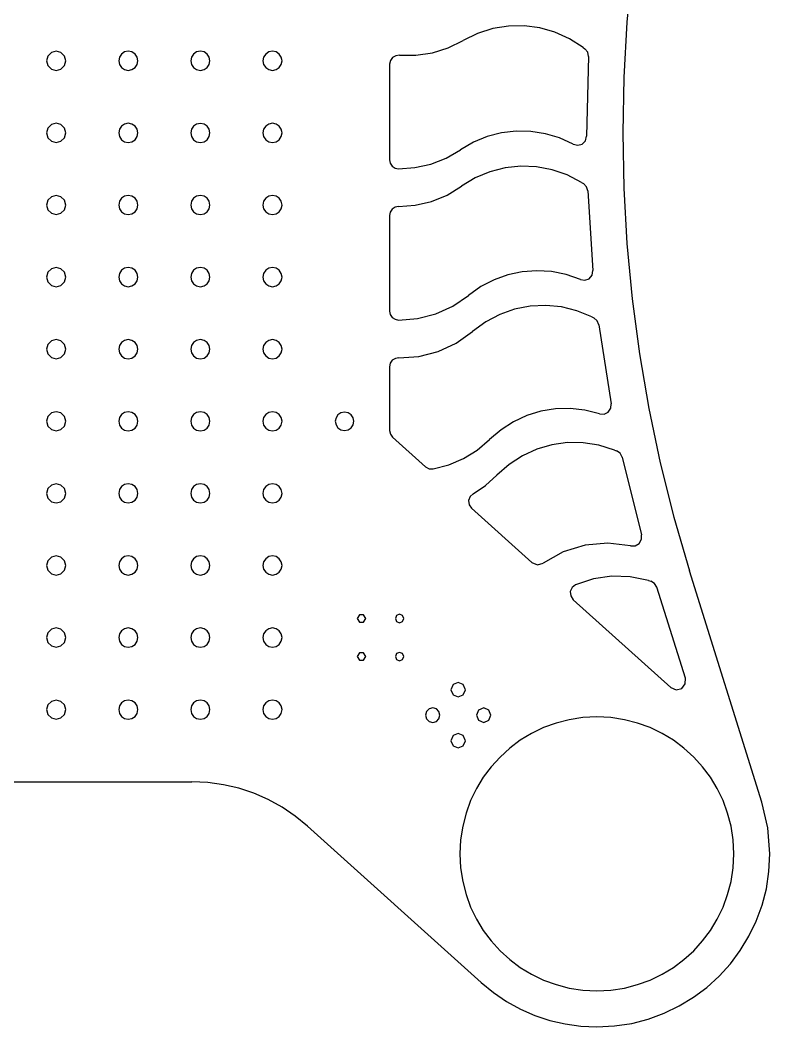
# Model space of a CAD drawing. Extents: x -1 to 193, y 45 to 298.
# Drawn here: x 103.6 to 193.4, y 45 to 165.5 of the extents above; entities that cross this region are included whole.
import ezdxf

# ---------------------------------------------------------------- set-up
doc = ezdxf.new("R2010")
doc.units = 0

msp = doc.modelspace()

# ---------------------------------------------------------------- linework, layer by layer
at = {"layer": 'VISIBLE'}
for p, q in [((176.919239, 171.847267), (176.293501, 165.240736)), ((176.293501, 165.240736), (175.918058, 158.619865)), ((160.247431, 164.478145), (158.428912, 163.898422)), ((162.112444, 164.78205), (160.247431, 164.478145)), ((163.992975, 164.811897), (162.112444, 164.78205)), ((165.858049, 164.569444), (163.992975, 164.811897)), ((167.676693, 164.056448), (165.858049, 164.569444)), ((169.417932, 163.274668), (167.676693, 164.056448)), ((154.897727, 162.164686), (156.68786, 163.041124)), ((158.428912, 163.898422), (156.68786, 163.041124)), ((171.05079, 162.225862), (169.417932, 163.274668)), ((107.389738, 161.617658), (106.969538, 161.197458)), ((107.963741, 161.771462), (107.389738, 161.617658)), ((108.537745, 161.617658), (107.963741, 161.771462)), ((108.957945, 161.197458), (108.537745, 161.617658)), ((116.148686, 161.68062), (115.783856, 161.434768)), ((116.595373, 161.770765), (116.148686, 161.68062)), ((117.04206, 161.68062), (116.595373, 161.770765)), ((117.40689, 161.434768), (117.04206, 161.68062)), ((124.780534, 161.67981), (124.415804, 161.434186)), ((125.227003, 161.769864), (124.780534, 161.67981)), ((125.673472, 161.67981), (125.227003, 161.769864)), ((126.038201, 161.434186), (125.673472, 161.67981)), ((133.411946, 161.68062), (133.047116, 161.434768)), ((133.858633, 161.770765), (133.411946, 161.68062)), ((134.30532, 161.68062), (133.858633, 161.770765)), ((134.67015, 161.434768), (134.30532, 161.68062)), ((151.045783, 161.282927), (153.00559, 161.576001)), ((153.00559, 161.576001), (154.897727, 162.164686)), ((171.05079, 162.225862), (171.263819, 162.068734)), ((171.605071, 161.660623), (171.263819, 162.068734)), ((171.709832, 161.139056), (171.605071, 161.660623)), ((106.969538, 161.197458), (106.815734, 160.623455)), ((106.815734, 160.623455), (106.969538, 160.049451)), ((109.111748, 160.623455), (108.957945, 161.197458)), ((108.957945, 160.049451), (109.111748, 160.623455)), ((109.111748, 160.623455), (109.111748, 160.623455)), ((115.537782, 161.070087), (115.447366, 160.623455)), ((115.447366, 160.623455), (115.537782, 160.176822)), ((115.783856, 161.434768), (115.537782, 161.070087)), ((117.652963, 161.070087), (117.40689, 161.434768)), ((117.74338, 160.623455), (117.652963, 161.070087)), ((117.652963, 160.176822), (117.74338, 160.623455)), ((117.74338, 160.623455), (117.74338, 160.623455)), ((124.169673, 161.069798), (124.078997, 160.623455)), ((124.078997, 160.623455), (124.169673, 160.177112)), ((124.415804, 161.434186), (124.169673, 161.069798)), ((126.284333, 161.069798), (126.038201, 161.434186)), ((126.375009, 160.623455), (126.284333, 161.069798)), ((126.284333, 160.177112), (126.375009, 160.623455)), ((126.375009, 160.623455), (126.375009, 160.623455)), ((132.801043, 161.070087), (132.710626, 160.623455)), ((132.710626, 160.623455), (132.801043, 160.176822)), ((133.047116, 161.434768), (132.801043, 161.070087)), ((134.916223, 161.070087), (134.67015, 161.434768)), ((135.00664, 160.623455), (134.916223, 161.070087)), ((134.916223, 160.176822), (135.00664, 160.623455)), ((135.00664, 160.623455), (135.00664, 160.623455)), ((147.975866, 160.651328), (147.885035, 160.218018)), ((148.233068, 161.011681), (147.975866, 160.651328)), ((148.613335, 161.238405), (148.233068, 161.011681)), ((149.052643, 161.293326), (148.613335, 161.238405)), ((149.052643, 161.293326), (151.045783, 161.282927)), ((171.709832, 161.139056), (171.477547, 151.589345)), ((106.969538, 160.049451), (107.389738, 159.629252)), ((107.389738, 159.629252), (107.963741, 159.475448)), ((107.963741, 159.475448), (108.537745, 159.629252)), ((108.537745, 159.629252), (108.957945, 160.049451)), ((115.537782, 160.176822), (115.783856, 159.812142)), ((115.783856, 159.812142), (116.148686, 159.56629)), ((116.148686, 159.56629), (116.595373, 159.476145)), ((116.595373, 159.476145), (117.04206, 159.56629)), ((117.04206, 159.56629), (117.40689, 159.812142)), ((117.40689, 159.812142), (117.652963, 160.176822)), ((124.169673, 160.177112), (124.415804, 159.812724)), ((124.415804, 159.812724), (124.780534, 159.5671)), ((124.780534, 159.5671), (125.227003, 159.477045)), ((125.227003, 159.477045), (125.673472, 159.5671)), ((125.673472, 159.5671), (126.038201, 159.812724)), ((126.038201, 159.812724), (126.284333, 160.177112)), ((132.801043, 160.176822), (133.047116, 159.812142)), ((133.047116, 159.812142), (133.411946, 159.56629)), ((133.411946, 159.56629), (133.858633, 159.476145)), ((133.858633, 159.476145), (134.30532, 159.56629)), ((134.30532, 159.56629), (134.67015, 159.812142)), ((134.67015, 159.812142), (134.916223, 160.176822)), ((147.885035, 160.217918), (147.885035, 148.781008)), ((175.918058, 158.619865), (175.79291, 151.991823)), ((107.963741, 153.139831), (107.389738, 152.986027)), ((108.537745, 152.986027), (107.963741, 153.139831)), ((116.595373, 153.139134), (116.148686, 153.048988)), ((117.04206, 153.048988), (116.595373, 153.139134)), ((125.227003, 153.138233), (124.780534, 153.048179)), ((125.673472, 153.048179), (125.227003, 153.138233)), ((133.858633, 153.139134), (133.411946, 153.048988)), ((134.30532, 153.048988), (133.858633, 153.139134)), ((106.969538, 152.565827), (106.815734, 151.991823)), ((106.815734, 151.991823), (106.969538, 151.41782)), ((107.389738, 152.986027), (106.969538, 152.565827)), ((108.957945, 152.565827), (108.537745, 152.986027)), ((109.111748, 151.991823), (108.957945, 152.565827)), ((108.957945, 151.41782), (109.111748, 151.991823)), ((109.111748, 151.991823), (109.111748, 151.991823)), ((115.537782, 152.438456), (115.447366, 151.991823)), ((115.447366, 151.991823), (115.537782, 151.545191)), ((115.783856, 152.803137), (115.537782, 152.438456)), ((116.148686, 153.048988), (115.783856, 152.803137)), ((117.40689, 152.803137), (117.04206, 153.048988)), ((117.652963, 152.438456), (117.40689, 152.803137)), ((117.74338, 151.991823), (117.652963, 152.438456)), ((117.652963, 151.545191), (117.74338, 151.991823)), ((117.74338, 151.991823), (117.74338, 151.991823)), ((124.169673, 152.438167), (124.078997, 151.991823)), ((124.078997, 151.991823), (124.169673, 151.54548)), ((124.415804, 152.802554), (124.169673, 152.438167)), ((124.780534, 153.048179), (124.415804, 152.802554)), ((126.038201, 152.802554), (125.673472, 153.048179)), ((126.284333, 152.438167), (126.038201, 152.802554)), ((126.375009, 151.991823), (126.284333, 152.438167)), ((126.284333, 151.54548), (126.375009, 151.991823)), ((126.375009, 151.991823), (126.375009, 151.991823)), ((132.801043, 152.438456), (132.710626, 151.991823)), ((132.710626, 151.991823), (132.801043, 151.545191)), ((133.047116, 152.803137), (132.801043, 152.438456)), ((133.411946, 153.048988), (133.047116, 152.803137)), ((134.67015, 152.803137), (134.30532, 153.048988)), ((134.916223, 152.438456), (134.67015, 152.803137)), ((135.00664, 151.991823), (134.916223, 152.438456)), ((134.916223, 151.545191), (135.00664, 151.991823)), ((135.00664, 151.991823), (135.00664, 151.991823)), ((161.294069, 151.992846), (159.587219, 151.54948)), ((163.037995, 152.199881), (161.294069, 151.992846)), ((164.7939, 152.169317), (163.037995, 152.199881)), ((166.536691, 151.89989), (164.7939, 152.169317)), ((168.241273, 151.390335), (166.536691, 151.89989)), ((175.79291, 151.991823), (175.918058, 145.363782)), ((106.969538, 151.41782), (107.389738, 150.99762)), ((107.389738, 150.99762), (107.963741, 150.843816)), ((107.963741, 150.843816), (108.537745, 150.99762)), ((108.537745, 150.99762), (108.957945, 151.41782)), ((115.537782, 151.545191), (115.783856, 151.18051)), ((115.783856, 151.18051), (116.148686, 150.934659)), ((116.148686, 150.934659), (116.595373, 150.844513)), ((116.595373, 150.844513), (117.04206, 150.934659)), ((117.04206, 150.934659), (117.40689, 151.18051)), ((117.40689, 151.18051), (117.652963, 151.545191)), ((124.169673, 151.54548), (124.415804, 151.181093)), ((124.415804, 151.181093), (124.780534, 150.935468)), ((124.780534, 150.935468), (125.227003, 150.845414)), ((125.227003, 150.845414), (125.673472, 150.935468)), ((125.673472, 150.935468), (126.038201, 151.181093)), ((126.038201, 151.181093), (126.284333, 151.54548)), ((132.801043, 151.545191), (133.047116, 151.18051)), ((133.047116, 151.18051), (133.411946, 150.934659)), ((133.411946, 150.934659), (133.858633, 150.844513)), ((133.858633, 150.844513), (134.30532, 150.934659)), ((134.30532, 150.934659), (134.67015, 151.18051)), ((134.67015, 151.18051), (134.916223, 151.545191)), ((157.942539, 150.871046), (156.385124, 149.95881)), ((159.587219, 151.54948), (157.942539, 150.871046)), ((169.88255, 150.639386), (168.241273, 151.390335)), ((170.950702, 150.659935), (171.337232, 151.054855)), ((171.337232, 151.054855), (171.477547, 151.589345)), ((154.673528, 148.971783), (156.385124, 149.95881)), ((169.88255, 150.639386), (170.419348, 150.508176)), ((170.419348, 150.508176), (170.950702, 150.659935)), ((147.885035, 148.780836), (147.968757, 148.363421)), ((147.968757, 148.363421), (148.197325, 148.021646)), ((150.924841, 147.833373), (152.842489, 148.25998)), ((152.842489, 148.25998), (154.673528, 148.971783)), ((148.197325, 148.021646), (148.536844, 147.78974)), ((148.536844, 147.78974), (148.953419, 147.701933)), ((148.953419, 147.701933), (150.924841, 147.833373)), ((159.896292, 147.346601), (158.13687, 146.606651)), ((161.726675, 147.815994), (159.896292, 147.346601)), ((163.59701, 148.013812), (161.726675, 147.815994)), ((165.476291, 147.939038), (163.59701, 148.013812)), ((167.333509, 147.590654), (165.476291, 147.939038)), ((169.137657, 146.967643), (167.333509, 147.590654)), ((158.13687, 146.606651), (156.479416, 145.597162)), ((170.857727, 146.068987), (169.137657, 146.967643)), ((170.857727, 146.068987), (171.083948, 145.931531)), ((171.460313, 145.555556), (171.083948, 145.931531)), ((154.759238, 144.556378), (156.479416, 145.597162)), ((171.611275, 145.04544), (171.460313, 145.555556)), ((171.611275, 145.04544), (172.233516, 135.513192)), ((175.918058, 145.363782), (176.293501, 138.742911)), ((106.969538, 143.934196), (106.815734, 143.360192)), ((107.389738, 144.354395), (106.969538, 143.934196)), ((107.963741, 144.508199), (107.389738, 144.354395)), ((108.537745, 144.354395), (107.963741, 144.508199)), ((108.957945, 143.934196), (108.537745, 144.354395)), ((109.111748, 143.360192), (108.957945, 143.934196)), ((115.537782, 143.806824), (115.447366, 143.360192)), ((115.783856, 144.171505), (115.537782, 143.806824)), ((116.148686, 144.417357), (115.783856, 144.171505)), ((116.595373, 144.507502), (116.148686, 144.417357)), ((117.04206, 144.417357), (116.595373, 144.507502)), ((117.40689, 144.171505), (117.04206, 144.417357)), ((117.652963, 143.806824), (117.40689, 144.171505)), ((117.74338, 143.360192), (117.652963, 143.806824)), ((124.169673, 143.806535), (124.078997, 143.360192)), ((124.415804, 144.170923), (124.169673, 143.806535)), ((124.780534, 144.416547), (124.415804, 144.170923)), ((125.227003, 144.506602), (124.780534, 144.416547)), ((125.673472, 144.416547), (125.227003, 144.506602)), ((126.038201, 144.170923), (125.673472, 144.416547)), ((126.284333, 143.806535), (126.038201, 144.170923)), ((126.375009, 143.360192), (126.284333, 143.806535)), ((132.801043, 143.806824), (132.710626, 143.360192)), ((133.047116, 144.171505), (132.801043, 143.806824)), ((133.411946, 144.417357), (133.047116, 144.171505)), ((133.858633, 144.507502), (133.411946, 144.417357)), ((134.30532, 144.417357), (133.858633, 144.507502)), ((134.67015, 144.171505), (134.30532, 144.417357)), ((134.916223, 143.806824), (134.67015, 144.171505)), ((135.00664, 143.360192), (134.916223, 143.806824)), ((150.966088, 143.333491), (152.909994, 143.798124)), ((152.909994, 143.798124), (154.759238, 144.556378)), ((106.815734, 143.360192), (106.969538, 142.786188)), ((106.969538, 142.786188), (107.389738, 142.365989)), ((107.389738, 142.365989), (107.963741, 142.212185)), ((107.963741, 142.212185), (108.537745, 142.365989)), ((108.537745, 142.365989), (108.957945, 142.786188)), ((108.957945, 142.786188), (109.111748, 143.360192)), ((109.111748, 143.360192), (109.111748, 143.360192)), ((115.447366, 143.360192), (115.537782, 142.91356)), ((115.537782, 142.91356), (115.783856, 142.548879)), ((115.783856, 142.548879), (116.148686, 142.303027)), ((116.148686, 142.303027), (116.595373, 142.212882)), ((116.595373, 142.212882), (117.04206, 142.303027)), ((117.04206, 142.303027), (117.40689, 142.548879)), ((117.40689, 142.548879), (117.652963, 142.91356)), ((117.652963, 142.91356), (117.74338, 143.360192)), ((117.74338, 143.360192), (117.74338, 143.360192)), ((124.078997, 143.360192), (124.169673, 142.913849)), ((124.169673, 142.913849), (124.415804, 142.549461)), ((124.415804, 142.549461), (124.780534, 142.303837)), ((124.780534, 142.303837), (125.227003, 142.213782)), ((125.227003, 142.213782), (125.673472, 142.303837)), ((125.673472, 142.303837), (126.038201, 142.549461)), ((126.038201, 142.549461), (126.284333, 142.913849)), ((126.284333, 142.913849), (126.375009, 143.360192)), ((126.375009, 143.360192), (126.375009, 143.360192)), ((132.710626, 143.360192), (132.801043, 142.91356)), ((132.801043, 142.91356), (133.047116, 142.548879)), ((133.047116, 142.548879), (133.411946, 142.303027)), ((133.411946, 142.303027), (133.858633, 142.212882)), ((133.858633, 142.212882), (134.30532, 142.303027)), ((134.30532, 142.303027), (134.67015, 142.548879)), ((134.67015, 142.548879), (134.916223, 142.91356)), ((134.916223, 142.91356), (135.00664, 143.360192)), ((135.00664, 143.360192), (135.00664, 143.360192)), ((147.969616, 142.514097), (147.885035, 142.09462)), ((148.200324, 142.856825), (147.969616, 142.514097)), ((148.542611, 143.088188), (148.200324, 142.856825)), ((148.961925, 143.173571), (148.542611, 143.088188)), ((148.961925, 143.173571), (150.966088, 143.333491)), ((147.885035, 142.094191), (147.885035, 130.667172)), ((176.293501, 138.742911), (176.919239, 132.13638)), ((106.969538, 135.302567), (106.815734, 134.728563)), ((107.389738, 135.722767), (106.969538, 135.302567)), ((107.963741, 135.87657), (107.389738, 135.722767)), ((108.537745, 135.722767), (107.963741, 135.87657)), ((108.957945, 135.302567), (108.537745, 135.722767)), ((109.111748, 134.728563), (108.957945, 135.302567)), ((115.537782, 135.175196), (115.447366, 134.728563)), ((115.783856, 135.539876), (115.537782, 135.175196)), ((116.148686, 135.785728), (115.783856, 135.539876)), ((116.595373, 135.875873), (116.148686, 135.785728)), ((117.04206, 135.785728), (116.595373, 135.875873)), ((117.40689, 135.539876), (117.04206, 135.785728)), ((117.652963, 135.175196), (117.40689, 135.539876)), ((117.74338, 134.728563), (117.652963, 135.175196)), ((124.169673, 135.174906), (124.078997, 134.728563)), ((124.415804, 135.539294), (124.169673, 135.174906)), ((124.780534, 135.784919), (124.415804, 135.539294)), ((125.227003, 135.874973), (124.780534, 135.784919)), ((125.673472, 135.784919), (125.227003, 135.874973)), ((126.038201, 135.539294), (125.673472, 135.784919)), ((126.284333, 135.174906), (126.038201, 135.539294)), ((126.375009, 134.728563), (126.284333, 135.174906)), ((132.801043, 135.175196), (132.710626, 134.728563)), ((133.047116, 135.539876), (132.801043, 135.175196)), ((133.411946, 135.785728), (133.047116, 135.539876)), ((133.858633, 135.875873), (133.411946, 135.785728)), ((134.30532, 135.785728), (133.858633, 135.875873)), ((134.67015, 135.539876), (134.30532, 135.785728)), ((134.916223, 135.175196), (134.67015, 135.539876)), ((135.00664, 134.728563), (134.916223, 135.175196)), ((162.054732, 135.004834), (160.394345, 134.410675)), ((163.773171, 135.36692), (162.054732, 135.004834)), ((165.52478, 135.49343), (163.773171, 135.36692)), ((167.284678, 135.38086), (165.52478, 135.49343)), ((169.027983, 135.025708), (167.284678, 135.38086)), ((170.729814, 134.42447), (169.027983, 135.025708)), ((172.141537, 134.9683), (172.233516, 135.513192)), ((106.815734, 134.728563), (106.969538, 134.15456)), ((106.969538, 134.15456), (107.389738, 133.73436)), ((108.537745, 133.73436), (108.957945, 134.15456)), ((108.957945, 134.15456), (109.111748, 134.728563)), ((109.111748, 134.728563), (109.111748, 134.728563)), ((115.447366, 134.728563), (115.537782, 134.281931)), ((115.537782, 134.281931), (115.783856, 133.91725)), ((115.783856, 133.91725), (116.148686, 133.671399)), ((117.04206, 133.671399), (117.40689, 133.91725)), ((117.40689, 133.91725), (117.652963, 134.281931)), ((117.652963, 134.281931), (117.74338, 134.728563)), ((117.74338, 134.728563), (117.74338, 134.728563)), ((124.078997, 134.728563), (124.169673, 134.28222)), ((124.169673, 134.28222), (124.415804, 133.917833)), ((124.415804, 133.917833), (124.780534, 133.672208)), ((125.673472, 133.672208), (126.038201, 133.917833)), ((126.038201, 133.917833), (126.284333, 134.28222)), ((126.284333, 134.28222), (126.375009, 134.728563)), ((126.375009, 134.728563), (126.375009, 134.728563)), ((132.710626, 134.728563), (132.801043, 134.281931)), ((132.801043, 134.281931), (133.047116, 133.91725)), ((133.047116, 133.91725), (133.411946, 133.671399)), ((134.30532, 133.671399), (134.67015, 133.91725)), ((134.67015, 133.91725), (134.916223, 134.281931)), ((134.916223, 134.281931), (135.00664, 134.728563)), ((135.00664, 134.728563), (135.00664, 134.728563)), ((160.394345, 134.410675), (158.816889, 133.587948)), ((170.729814, 134.42447), (171.276191, 134.341765)), ((171.276191, 134.341765), (171.791853, 134.540411)), ((171.791853, 134.540411), (172.141537, 134.9683)), ((107.389738, 133.73436), (107.963741, 133.580556)), ((107.963741, 133.580556), (108.537745, 133.73436)), ((116.148686, 133.671399), (116.595373, 133.581253)), ((116.595373, 133.581253), (117.04206, 133.671399)), ((124.780534, 133.672208), (125.227003, 133.582154)), ((125.227003, 133.582154), (125.673472, 133.672208)), ((133.411946, 133.671399), (133.858633, 133.581253)), ((133.858633, 133.581253), (134.30532, 133.671399)), ((158.816889, 133.587948), (157.347248, 132.540155)), ((155.46896, 131.252612), (157.347248, 132.540155)), ((176.919239, 132.13638), (177.795273, 125.551361)), ((147.885035, 130.666849), (147.96843, 130.250225)), ((147.96843, 130.250225), (148.196181, 129.908819)), ((151.220942, 129.759134), (153.410366, 130.319807)), ((153.410366, 130.319807), (155.46896, 131.252612)), ((161.077854, 130.252246), (159.391614, 129.357993)), ((162.858954, 130.883368), (161.077854, 130.252246)), ((164.704121, 131.247573), (162.858954, 130.883368)), ((166.582563, 131.341077), (164.704121, 131.247573)), ((168.463487, 131.160094), (166.582563, 131.341077)), ((170.316101, 130.70084), (168.463487, 131.160094)), ((172.109612, 129.959529), (170.316101, 130.70084)), ((148.196181, 129.908819), (148.534641, 129.676712)), ((148.534641, 129.676712), (148.950162, 129.587985)), ((148.950162, 129.587985), (151.220942, 129.759134)), ((159.391614, 129.357993), (157.831028, 128.204394)), ((172.109612, 129.959529), (172.347212, 129.842845)), ((172.755679, 129.502016), (172.347212, 129.842845)), ((172.951634, 129.007435), (172.755679, 129.502016)), ((172.951634, 129.007435), (174.423419, 119.568963)), ((155.871536, 126.810362), (157.831028, 128.204394)), ((106.969538, 126.670933), (106.815734, 126.096929)), ((107.389738, 127.091132), (106.969538, 126.670933)), ((107.963741, 127.244936), (107.389738, 127.091132)), ((108.537745, 127.091132), (107.963741, 127.244936)), ((108.957945, 126.670933), (108.537745, 127.091132)), ((109.111748, 126.096929), (108.957945, 126.670933)), ((115.783856, 126.908242), (115.537782, 126.543562)), ((116.148686, 127.154094), (115.783856, 126.908242)), ((116.595373, 127.244239), (116.148686, 127.154094)), ((117.04206, 127.154094), (116.595373, 127.244239)), ((117.40689, 126.908242), (117.04206, 127.154094)), ((117.652963, 126.543562), (117.40689, 126.908242)), ((124.415804, 126.90766), (124.169673, 126.543272)), ((124.780534, 127.153284), (124.415804, 126.90766)), ((125.227003, 127.243339), (124.780534, 127.153284)), ((125.673472, 127.153284), (125.227003, 127.243339)), ((126.038201, 126.90766), (125.673472, 127.153284)), ((126.284333, 126.543272), (126.038201, 126.90766)), ((133.047116, 126.908242), (132.801043, 126.543562)), ((133.411946, 127.154094), (133.047116, 126.908242)), ((133.858633, 127.244239), (133.411946, 127.154094)), ((134.30532, 127.154094), (133.858633, 127.244239)), ((134.67015, 126.908242), (134.30532, 127.154094)), ((134.916223, 126.543562), (134.67015, 126.908242)), ((153.707073, 125.809555), (155.871536, 126.810362)), ((106.815734, 126.096929), (106.969538, 125.522926)), ((106.969538, 125.522926), (107.389738, 125.102726)), ((108.537745, 125.102726), (108.957945, 125.522926)), ((108.957945, 125.522926), (109.111748, 126.096929)), ((109.111748, 126.096929), (109.111748, 126.096929)), ((115.537782, 126.543562), (115.447366, 126.096929)), ((115.447366, 126.096929), (115.537782, 125.650297)), ((115.537782, 125.650297), (115.783856, 125.285616)), ((117.40689, 125.285616), (117.652963, 125.650297)), ((117.74338, 126.096929), (117.652963, 126.543562)), ((117.652963, 125.650297), (117.74338, 126.096929)), ((117.74338, 126.096929), (117.74338, 126.096929)), ((124.169673, 126.543272), (124.078997, 126.096929)), ((124.078997, 126.096929), (124.169673, 125.650586)), ((124.169673, 125.650586), (124.415804, 125.286198)), ((126.038201, 125.286198), (126.284333, 125.650586)), ((126.375009, 126.096929), (126.284333, 126.543272)), ((126.284333, 125.650586), (126.375009, 126.096929)), ((126.375009, 126.096929), (126.375009, 126.096929)), ((132.801043, 126.543562), (132.710626, 126.096929)), ((132.710626, 126.096929), (132.801043, 125.650297)), ((132.801043, 125.650297), (133.047116, 125.285616)), ((134.67015, 125.285616), (134.916223, 125.650297)), ((135.00664, 126.096929), (134.916223, 126.543562)), ((134.916223, 125.650297), (135.00664, 126.096929)), ((135.00664, 126.096929), (135.00664, 126.096929)), ((151.395795, 125.222605), (153.707073, 125.809555)), ((177.795273, 125.551361), (178.921601, 118.995023)), ((107.389738, 125.102726), (107.963741, 124.948922)), ((107.963741, 124.948922), (108.537745, 125.102726)), ((115.783856, 125.285616), (116.148686, 125.039764)), ((116.148686, 125.039764), (116.595373, 124.949619)), ((116.595373, 124.949619), (117.04206, 125.039764)), ((117.04206, 125.039764), (117.40689, 125.285616)), ((124.415804, 125.286198), (124.780534, 125.040574)), ((124.780534, 125.040574), (125.227003, 124.95052)), ((125.227003, 124.95052), (125.673472, 125.040574)), ((125.673472, 125.040574), (126.038201, 125.286198)), ((133.047116, 125.285616), (133.411946, 125.039764)), ((133.411946, 125.039764), (133.858633, 124.949619)), ((133.858633, 124.949619), (134.30532, 125.039764)), ((134.30532, 125.039764), (134.67015, 125.285616)), ((147.970242, 124.411909), (147.885035, 123.991661)), ((148.212406, 124.765782), (147.970242, 124.411909)), ((148.573278, 124.997387), (148.212406, 124.765782)), ((148.99586, 125.070143), (148.573278, 124.997387)), ((148.99586, 125.070143), (151.395795, 125.222605)), ((147.885035, 123.992042), (147.885035, 116.371033)), ((174.380513, 119.01803), (174.423419, 119.568963)), ((107.389738, 118.459504), (106.969538, 118.039304)), ((107.963741, 118.613307), (107.389738, 118.459504)), ((108.537745, 118.459504), (107.963741, 118.613307)), ((108.957945, 118.039304), (108.537745, 118.459504)), ((115.783856, 118.276613), (115.537782, 117.911933)), ((116.148686, 118.522465), (115.783856, 118.276613)), ((116.595373, 118.612611), (116.148686, 118.522465)), ((117.04206, 118.522465), (116.595373, 118.612611)), ((117.40689, 118.276613), (117.04206, 118.522465)), ((117.652963, 117.911933), (117.40689, 118.276613)), ((124.415804, 118.276031), (124.169673, 117.911643)), ((124.780534, 118.521656), (124.415804, 118.276031)), ((125.227003, 118.61171), (124.780534, 118.521656)), ((125.673472, 118.521656), (125.227003, 118.61171)), ((126.038201, 118.276031), (125.673472, 118.521656)), ((126.284333, 117.911643), (126.038201, 118.276031)), ((133.047116, 118.276613), (132.801043, 117.911933)), ((133.411946, 118.522465), (133.047116, 118.276613)), ((133.858633, 118.612611), (133.411946, 118.522465)), ((134.30532, 118.522465), (133.858633, 118.612611)), ((134.67015, 118.276613), (134.30532, 118.522465)), ((134.916223, 117.911933), (134.67015, 118.276613)), ((141.706459, 118.248698), (141.468665, 117.89659)), ((142.058865, 118.486051), (141.706459, 118.248698)), ((142.490264, 118.573073), (142.058865, 118.486051)), ((142.921664, 118.486051), (142.490264, 118.573073)), ((143.27407, 118.248698), (142.921664, 118.486051)), ((143.511864, 117.89659), (143.27407, 118.248698)), ((164.33082, 118.152813), (162.730187, 117.41262)), ((166.010015, 118.667051), (164.33082, 118.152813)), ((167.743305, 118.949621), (166.010015, 118.667051)), ((169.50622, 118.99481), (167.743305, 118.949621)), ((171.274292, 118.796904), (169.50622, 118.99481)), ((173.023053, 118.35019), (171.274292, 118.796904)), ((173.023053, 118.35019), (173.574635, 118.316655)), ((173.574635, 118.316655), (174.070477, 118.560598)), ((174.070477, 118.560598), (174.380513, 119.01803)), ((178.921601, 118.995023), (180.298226, 112.474537)), ((106.969538, 118.039304), (106.815734, 117.4653)), ((106.815734, 117.4653), (106.969538, 116.891297)), ((109.111748, 117.4653), (108.957945, 118.039304)), ((108.957945, 116.891297), (109.111748, 117.4653)), ((109.111748, 117.4653), (109.111748, 117.4653)), ((115.537782, 117.911933), (115.447366, 117.4653)), ((115.447366, 117.4653), (115.537782, 117.018668)), ((115.537782, 117.018668), (115.783856, 116.653987)), ((117.40689, 116.653987), (117.652963, 117.018668)), ((117.74338, 117.4653), (117.652963, 117.911933)), ((117.652963, 117.018668), (117.74338, 117.4653)), ((117.74338, 117.4653), (117.74338, 117.4653)), ((124.169673, 117.911643), (124.078997, 117.4653)), ((124.078997, 117.4653), (124.169673, 117.018957)), ((124.169673, 117.018957), (124.415804, 116.65457)), ((126.038201, 116.65457), (126.284333, 117.018957)), ((126.375009, 117.4653), (126.284333, 117.911643)), ((126.284333, 117.018957), (126.375009, 117.4653)), ((126.375009, 117.4653), (126.375009, 117.4653)), ((132.801043, 117.911933), (132.710626, 117.4653)), ((132.710626, 117.4653), (132.801043, 117.018668)), ((132.801043, 117.018668), (133.047116, 116.653987)), ((134.67015, 116.653987), (134.916223, 117.018668)), ((135.00664, 117.4653), (134.916223, 117.911933)), ((134.916223, 117.018668), (135.00664, 117.4653)), ((135.00664, 117.4653), (135.00664, 117.4653)), ((141.468665, 117.89659), (141.381101, 117.4653)), ((141.381101, 117.4653), (141.468665, 117.03401)), ((141.468665, 117.03401), (141.706459, 116.681902)), ((143.27407, 116.681902), (143.511864, 117.03401)), ((143.599428, 117.4653), (143.511864, 117.89659)), ((143.511864, 117.03401), (143.599428, 117.4653)), ((143.599428, 117.4653), (143.599428, 117.4653)), ((162.730187, 117.41262), (161.232585, 116.452185)), ((106.969538, 116.891297), (107.389738, 116.471097)), ((107.389738, 116.471097), (107.963741, 116.317293)), ((107.963741, 116.317293), (108.537745, 116.471097)), ((108.537745, 116.471097), (108.957945, 116.891297)), ((115.783856, 116.653987), (116.148686, 116.408136)), ((116.148686, 116.408136), (116.595373, 116.31799)), ((116.595373, 116.31799), (117.04206, 116.408136)), ((117.04206, 116.408136), (117.40689, 116.653987)), ((124.415804, 116.65457), (124.780534, 116.408945)), ((124.780534, 116.408945), (125.227003, 116.318891)), ((125.227003, 116.318891), (125.673472, 116.408945)), ((125.673472, 116.408945), (126.038201, 116.65457)), ((133.047116, 116.653987), (133.411946, 116.408136)), ((133.411946, 116.408136), (133.858633, 116.31799)), ((133.858633, 116.31799), (134.30532, 116.408136)), ((134.30532, 116.408136), (134.67015, 116.653987)), ((141.706459, 116.681902), (142.058865, 116.44455)), ((142.058865, 116.44455), (142.490264, 116.357528)), ((142.490264, 116.357528), (142.921664, 116.44455)), ((142.921664, 116.44455), (143.27407, 116.681902)), ((147.885035, 116.371247), (147.978331, 115.932361)), ((147.978331, 115.932361), (148.242085, 115.569375)), ((161.232585, 116.452185), (159.862483, 115.277223)), ((152.185475, 112.019254), (148.242079, 115.56901)), ((158.385129, 114.02379), (159.862483, 115.277223)), ((167.305443, 114.647407), (165.500216, 114.11973)), ((169.168009, 114.908441), (167.305443, 114.647407)), ((171.057581, 114.896308), (169.168009, 114.908441)), ((172.943829, 114.604488), (171.057581, 114.896308)), ((174.796423, 114.026457), (172.943829, 114.604488)), ((156.746733, 113.009776), (158.385129, 114.02379)), ((163.782659, 113.331931), (162.183102, 112.290533)), ((165.500216, 114.11973), (163.782659, 113.331931)), ((174.796423, 114.026457), (175.043504, 113.931474)), ((175.480799, 113.628521), (175.043504, 113.931474)), ((175.720177, 113.153436), (175.480799, 113.628521)), ((153.101649, 111.759751), (154.976004, 112.250118)), ((154.976004, 112.250118), (156.746733, 113.009776)), ((162.183102, 112.290533), (160.731876, 111.002059)), ((175.720177, 113.153436), (178.029725, 103.8843)), ((180.298226, 112.474537), (181.925145, 105.997074)), ((152.18552, 112.019209), (152.613415, 111.782955)), ((152.613415, 111.782955), (153.101649, 111.759751)), ((159.387114, 109.79611), (160.731876, 111.002059)), ((107.389738, 109.827872), (106.969538, 109.407672)), ((107.963741, 109.981676), (107.389738, 109.827872)), ((108.537745, 109.827872), (107.963741, 109.981676)), ((108.957945, 109.407672), (108.537745, 109.827872)), ((116.148686, 109.890834), (115.783856, 109.644982)), ((116.595373, 109.980979), (116.148686, 109.890834)), ((117.04206, 109.890834), (116.595373, 109.980979)), ((117.40689, 109.644982), (117.04206, 109.890834)), ((124.780534, 109.890024), (124.415804, 109.6444)), ((125.227003, 109.980078), (124.780534, 109.890024)), ((125.673472, 109.890024), (125.227003, 109.980078)), ((126.038201, 109.6444), (125.673472, 109.890024)), ((133.411946, 109.890834), (133.047116, 109.644982)), ((133.858633, 109.980979), (133.411946, 109.890834)), ((134.30532, 109.890834), (133.858633, 109.980979)), ((134.67015, 109.644982), (134.30532, 109.890834)), ((157.887606, 108.789047), (159.387114, 109.79611)), ((106.969538, 109.407672), (106.815734, 108.833669)), ((106.815734, 108.833669), (106.969538, 108.259665)), ((109.111748, 108.833669), (108.957945, 109.407672)), ((108.957945, 108.259665), (109.111748, 108.833669)), ((109.111748, 108.833669), (109.111748, 108.833669)), ((115.537782, 109.280301), (115.447366, 108.833669)), ((115.447366, 108.833669), (115.537782, 108.387036)), ((115.783856, 109.644982), (115.537782, 109.280301)), ((117.652963, 109.280301), (117.40689, 109.644982)), ((117.74338, 108.833669), (117.652963, 109.280301)), ((117.652963, 108.387036), (117.74338, 108.833669)), ((117.74338, 108.833669), (117.74338, 108.833669)), ((124.169673, 109.280012), (124.078997, 108.833669)), ((124.078997, 108.833669), (124.169673, 108.387326)), ((124.415804, 109.6444), (124.169673, 109.280012)), ((126.284333, 109.280012), (126.038201, 109.6444)), ((126.375009, 108.833669), (126.284333, 109.280012)), ((126.284333, 108.387326), (126.375009, 108.833669)), ((126.375009, 108.833669), (126.375009, 108.833669)), ((132.801043, 109.280301), (132.710626, 108.833669)), ((132.710626, 108.833669), (132.801043, 108.387036)), ((133.047116, 109.644982), (132.801043, 109.280301)), ((134.916223, 109.280301), (134.67015, 109.644982)), ((135.00664, 108.833669), (134.916223, 109.280301)), ((134.916223, 108.387036), (135.00664, 108.833669)), ((135.00664, 108.833669), (135.00664, 108.833669)), ((157.887606, 108.789047), (157.521196, 108.442549)), ((106.969538, 108.259665), (107.389738, 107.839466)), ((107.389738, 107.839466), (107.963741, 107.685662)), ((107.963741, 107.685662), (108.537745, 107.839466)), ((108.537745, 107.839466), (108.957945, 108.259665)), ((115.537782, 108.387036), (115.783856, 108.022356)), ((115.783856, 108.022356), (116.148686, 107.776504)), ((116.148686, 107.776504), (116.595373, 107.686359)), ((116.595373, 107.686359), (117.04206, 107.776504)), ((117.04206, 107.776504), (117.40689, 108.022356)), ((117.40689, 108.022356), (117.652963, 108.387036)), ((124.169673, 108.387326), (124.415804, 108.022938)), ((124.415804, 108.022938), (124.780534, 107.777314)), ((124.780534, 107.777314), (125.227003, 107.687259)), ((125.227003, 107.687259), (125.673472, 107.777314)), ((125.673472, 107.777314), (126.038201, 108.022938)), ((126.038201, 108.022938), (126.284333, 108.387326)), ((132.801043, 108.387036), (133.047116, 108.022356)), ((133.047116, 108.022356), (133.411946, 107.776504)), ((133.411946, 107.776504), (133.858633, 107.686359)), ((133.858633, 107.686359), (134.30532, 107.776504)), ((134.30532, 107.776504), (134.67015, 108.022356)), ((134.67015, 108.022356), (134.916223, 108.387036)), ((157.521196, 108.442549), (157.352276, 107.967383)), ((157.352276, 107.967383), (157.417748, 107.467353)), ((157.417748, 107.467353), (157.703308, 107.051694)), ((164.920098, 100.554467), (157.703332, 107.051567)), ((181.925145, 105.997074), (183.80236, 99.569803)), ((178.036237, 103.331737), (178.029725, 103.8843)), ((171.28334, 102.641803), (168.674581, 101.83352)), ((174.003592, 102.885054), (171.28334, 102.641803)), ((176.743905, 102.545232), (174.003592, 102.885054)), ((176.743905, 102.545232), (177.296277, 102.561134)), ((177.296277, 102.561134), (177.768329, 102.848422)), ((177.768329, 102.848422), (178.036237, 103.331737)), ((107.963741, 101.350045), (107.389738, 101.196241)), ((108.537745, 101.196241), (107.963741, 101.350045)), ((116.148686, 101.259202), (115.783856, 101.013351)), ((116.595373, 101.349348), (116.148686, 101.259202)), ((117.04206, 101.259202), (116.595373, 101.349348)), ((117.40689, 101.013351), (117.04206, 101.259202)), ((124.780534, 101.258393), (124.415804, 101.012768)), ((125.227003, 101.348447), (124.780534, 101.258393)), ((125.673472, 101.258393), (125.227003, 101.348447)), ((126.038201, 101.012768), (125.673472, 101.258393)), ((133.411946, 101.259202), (133.047116, 101.013351)), ((133.858633, 101.349348), (133.411946, 101.259202)), ((134.30532, 101.259202), (133.858633, 101.349348)), ((134.67015, 101.013351), (134.30532, 101.259202)), ((168.674581, 101.83352), (166.268749, 100.478249)), ((106.969538, 100.776041), (106.815734, 100.202037)), ((106.815734, 100.202037), (106.969538, 99.628034)), ((107.389738, 101.196241), (106.969538, 100.776041)), ((108.957945, 100.776041), (108.537745, 101.196241)), ((109.111748, 100.202037), (108.957945, 100.776041)), ((108.957945, 99.628034), (109.111748, 100.202037)), ((109.111748, 100.202037), (109.111748, 100.202037)), ((115.537782, 100.64867), (115.447366, 100.202037)), ((115.447366, 100.202037), (115.537782, 99.755405)), ((115.783856, 101.013351), (115.537782, 100.64867)), ((117.652963, 100.64867), (117.40689, 101.013351)), ((117.74338, 100.202037), (117.652963, 100.64867)), ((117.652963, 99.755405), (117.74338, 100.202037)), ((117.74338, 100.202037), (117.74338, 100.202037)), ((124.169673, 100.648381), (124.078997, 100.202037)), ((124.078997, 100.202037), (124.169673, 99.755694)), ((124.415804, 101.012768), (124.169673, 100.648381)), ((126.284333, 100.648381), (126.038201, 101.012768)), ((126.375009, 100.202037), (126.284333, 100.648381)), ((126.284333, 99.755694), (126.375009, 100.202037)), ((126.375009, 100.202037), (126.375009, 100.202037)), ((132.801043, 100.64867), (132.710626, 100.202037)), ((132.710626, 100.202037), (132.801043, 99.755405)), ((133.047116, 101.013351), (132.801043, 100.64867)), ((134.916223, 100.64867), (134.67015, 101.013351)), ((135.00664, 100.202037), (134.916223, 100.64867)), ((134.916223, 99.755405), (135.00664, 100.202037)), ((135.00664, 100.202037), (135.00664, 100.202037)), ((164.920087, 100.554623), (165.580987, 100.279267)), ((165.580987, 100.279267), (166.268749, 100.478249)), ((106.969538, 99.628034), (107.389738, 99.207834)), ((107.389738, 99.207834), (107.963741, 99.05403)), ((107.963741, 99.05403), (108.537745, 99.207834)), ((108.537745, 99.207834), (108.957945, 99.628034)), ((115.537782, 99.755405), (115.783856, 99.390724)), ((115.783856, 99.390724), (116.148686, 99.144873)), ((116.148686, 99.144873), (116.595373, 99.054727)), ((116.595373, 99.054727), (117.04206, 99.144873)), ((117.04206, 99.144873), (117.40689, 99.390724)), ((117.40689, 99.390724), (117.652963, 99.755405)), ((124.169673, 99.755694), (124.415804, 99.391307)), ((124.415804, 99.391307), (124.780534, 99.145682)), ((124.780534, 99.145682), (125.227003, 99.055628)), ((125.227003, 99.055628), (125.673472, 99.145682)), ((125.673472, 99.145682), (126.038201, 99.391307)), ((126.038201, 99.391307), (126.284333, 99.755694)), ((132.801043, 99.755405), (133.047116, 99.390724)), ((133.047116, 99.390724), (133.411946, 99.144873)), ((133.411946, 99.144873), (133.858633, 99.054727)), ((133.858633, 99.054727), (134.30532, 99.144873)), ((134.30532, 99.144873), (134.67015, 99.390724)), ((134.67015, 99.390724), (134.916223, 99.755405)), ((174.486526, 98.908583), (172.289125, 98.592845)), ((176.705566, 98.844348), (174.486526, 98.908583)), ((178.89665, 98.397317), (176.705566, 98.844348)), ((192.471724, 71.861489), (183.802328, 99.569922)), ((170.162955, 97.899959), (169.737233, 97.574722)), ((172.289125, 98.592845), (170.162955, 97.899959)), ((178.89665, 98.397317), (179.149768, 98.325202)), ((179.613836, 98.061076), (179.149768, 98.325202)), ((179.894424, 97.606772), (179.613836, 98.061076)), ((169.737233, 97.574722), (169.520427, 97.08481)), ((169.520427, 97.08481), (169.565992, 96.55101)), ((169.565992, 96.55101), (169.862693, 96.10493)), ((183.30583, 86.703396), (179.894448, 97.607126)), ((181.554238, 85.579488), (169.862696, 96.104684)), ((144.268409, 94.294657), (144.013538, 93.853207)), ((144.778152, 94.294657), (144.268409, 94.294657)), ((145.033024, 93.853207), (144.778152, 94.294657)), ((148.728785, 94.213012), (148.579137, 93.853207)), ((149.088879, 94.361964), (148.728785, 94.213012)), ((149.448972, 94.213012), (149.088879, 94.361964)), ((149.59862, 93.853207), (149.448972, 94.213012)), ((144.013538, 93.853207), (144.268409, 93.411757)), ((144.268409, 93.411757), (144.778152, 93.411757)), ((144.778152, 93.411757), (145.033024, 93.853207)), ((145.033024, 93.853207), (145.033024, 93.853207)), ((148.579137, 93.853207), (148.728785, 93.493402)), ((148.728785, 93.493402), (149.088879, 93.34445)), ((149.088879, 93.34445), (149.448972, 93.493402)), ((149.448972, 93.493402), (149.59862, 93.853207)), ((149.59862, 93.853207), (149.59862, 93.853207)), ((106.969538, 92.14441), (106.815734, 91.570406)), ((107.389738, 92.564609), (106.969538, 92.14441)), ((107.963741, 92.718413), (107.389738, 92.564609)), ((108.537745, 92.564609), (107.963741, 92.718413)), ((108.957945, 92.14441), (108.537745, 92.564609)), ((109.111748, 91.570406), (108.957945, 92.14441)), ((115.537782, 92.017038), (115.447366, 91.570406)), ((115.783856, 92.381719), (115.537782, 92.017038)), ((116.148686, 92.627571), (115.783856, 92.381719)), ((116.595373, 92.717716), (116.148686, 92.627571)), ((117.04206, 92.627571), (116.595373, 92.717716)), ((117.40689, 92.381719), (117.04206, 92.627571)), ((117.652963, 92.017038), (117.40689, 92.381719)), ((117.74338, 91.570406), (117.652963, 92.017038)), ((124.169673, 92.016749), (124.078997, 91.570406)), ((124.415804, 92.381137), (124.169673, 92.016749)), ((124.780534, 92.626761), (124.415804, 92.381137)), ((125.227003, 92.716816), (124.780534, 92.626761)), ((125.673472, 92.626761), (125.227003, 92.716816)), ((126.038201, 92.381137), (125.673472, 92.626761)), ((126.284333, 92.016749), (126.038201, 92.381137)), ((126.375009, 91.570406), (126.284333, 92.016749)), ((132.801043, 92.017038), (132.710626, 91.570406)), ((133.047116, 92.381719), (132.801043, 92.017038)), ((133.411946, 92.627571), (133.047116, 92.381719)), ((133.858633, 92.717716), (133.411946, 92.627571)), ((134.30532, 92.627571), (133.858633, 92.717716)), ((134.67015, 92.381719), (134.30532, 92.627571)), ((134.916223, 92.017038), (134.67015, 92.381719)), ((135.00664, 91.570406), (134.916223, 92.017038)), ((106.815734, 91.570406), (106.969538, 90.996402)), ((106.969538, 90.996402), (107.389738, 90.576203)), ((107.389738, 90.576203), (107.963741, 90.422399)), ((107.963741, 90.422399), (108.537745, 90.576203)), ((108.537745, 90.576203), (108.957945, 90.996402)), ((108.957945, 90.996402), (109.111748, 91.570406)), ((109.111748, 91.570406), (109.111748, 91.570406)), ((115.447366, 91.570406), (115.537782, 91.123774)), ((115.537782, 91.123774), (115.783856, 90.759093)), ((115.783856, 90.759093), (116.148686, 90.513241)), ((116.148686, 90.513241), (116.595373, 90.423096)), ((116.595373, 90.423096), (117.04206, 90.513241)), ((117.04206, 90.513241), (117.40689, 90.759093)), ((117.40689, 90.759093), (117.652963, 91.123774)), ((117.652963, 91.123774), (117.74338, 91.570406)), ((117.74338, 91.570406), (117.74338, 91.570406)), ((124.078997, 91.570406), (124.169673, 91.124063)), ((124.169673, 91.124063), (124.415804, 90.759675)), ((124.415804, 90.759675), (124.780534, 90.514051)), ((124.780534, 90.514051), (125.227003, 90.423996)), ((125.227003, 90.423996), (125.673472, 90.514051)), ((125.673472, 90.514051), (126.038201, 90.759675)), ((126.038201, 90.759675), (126.284333, 91.124063)), ((126.284333, 91.124063), (126.375009, 91.570406)), ((126.375009, 91.570406), (126.375009, 91.570406)), ((132.710626, 91.570406), (132.801043, 91.123774)), ((132.801043, 91.123774), (133.047116, 90.759093)), ((133.047116, 90.759093), (133.411946, 90.513241)), ((133.411946, 90.513241), (133.858633, 90.423096)), ((133.858633, 90.423096), (134.30532, 90.513241)), ((134.30532, 90.513241), (134.67015, 90.759093)), ((134.67015, 90.759093), (134.916223, 91.123774)), ((134.916223, 91.123774), (135.00664, 91.570406)), ((135.00664, 91.570406), (135.00664, 91.570406)), ((144.268409, 89.729058), (144.013538, 89.287608)), ((144.013538, 89.287608), (144.268409, 88.846157)), ((144.778152, 89.729058), (144.268409, 89.729058)), ((145.033024, 89.287608), (144.778152, 89.729058)), ((144.778152, 88.846157), (145.033024, 89.287608)), ((145.033024, 89.287608), (145.033024, 89.287608)), ((148.728785, 89.647413), (148.579137, 89.287608)), ((148.579137, 89.287608), (148.728785, 88.927802)), ((149.088879, 89.796365), (148.728785, 89.647413)), ((149.448972, 89.647413), (149.088879, 89.796365)), ((149.59862, 89.287608), (149.448972, 89.647413)), ((149.448972, 88.927802), (149.59862, 89.287608)), ((149.59862, 89.287608), (149.59862, 89.287608)), ((144.268409, 88.846157), (144.778152, 88.846157)), ((148.728785, 88.927802), (149.088879, 88.778851)), ((149.088879, 88.778851), (149.448972, 88.927802)), ((155.486601, 85.941208), (155.232016, 85.328737)), ((156.099493, 86.194779), (155.486601, 85.941208)), ((156.712385, 85.941208), (156.099493, 86.194779)), ((156.966971, 85.328737), (156.712385, 85.941208)), ((182.858855, 85.473169), (183.290221, 86.012764)), ((183.290221, 86.012764), (183.305862, 86.703412)), ((155.232016, 85.328737), (155.486601, 84.716266)), ((155.486601, 84.716266), (156.099493, 84.462695)), ((156.099493, 84.462695), (156.712385, 84.716266)), ((156.712385, 84.716266), (156.966971, 85.328737)), ((156.966971, 85.328737), (156.966971, 85.328737)), ((181.554233, 85.579358), (182.188602, 85.305834)), ((182.188602, 85.305834), (182.858855, 85.473169)), ((106.969538, 83.512781), (106.815734, 82.938777)), ((107.389738, 83.932981), (106.969538, 83.512781)), ((107.963741, 84.086784), (107.389738, 83.932981)), ((108.537745, 83.932981), (107.963741, 84.086784)), ((108.957945, 83.512781), (108.537745, 83.932981)), ((109.111748, 82.938777), (108.957945, 83.512781)), ((115.537782, 83.38541), (115.447366, 82.938777)), ((115.783856, 83.75009), (115.537782, 83.38541)), ((116.148686, 83.995942), (115.783856, 83.75009)), ((116.595373, 84.086087), (116.148686, 83.995942)), ((117.04206, 83.995942), (116.595373, 84.086087)), ((117.40689, 83.75009), (117.04206, 83.995942)), ((117.652963, 83.38541), (117.40689, 83.75009)), ((117.74338, 82.938777), (117.652963, 83.38541)), ((124.169673, 83.38512), (124.078997, 82.938777)), ((124.415804, 83.749508), (124.169673, 83.38512)), ((124.780534, 83.995133), (124.415804, 83.749508)), ((125.227003, 84.085187), (124.780534, 83.995133)), ((125.673472, 83.995133), (125.227003, 84.085187)), ((126.038201, 83.749508), (125.673472, 83.995133)), ((126.284333, 83.38512), (126.038201, 83.749508)), ((126.375009, 82.938777), (126.284333, 83.38512)), ((132.801043, 83.38541), (132.710626, 82.938777)), ((133.047116, 83.75009), (132.801043, 83.38541)), ((133.411946, 83.995942), (133.047116, 83.75009)), ((133.858633, 84.086087), (133.411946, 83.995942)), ((134.30532, 83.995942), (133.858633, 84.086087)), ((134.67015, 83.75009), (134.30532, 83.995942)), ((134.916223, 83.38541), (134.67015, 83.75009)), ((135.00664, 82.938777), (134.916223, 83.38541)), ((106.815734, 82.938777), (106.969538, 82.364774)), ((106.969538, 82.364774), (107.389738, 81.944574)), ((108.537745, 81.944574), (108.957945, 82.364774)), ((108.957945, 82.364774), (109.111748, 82.938777)), ((109.111748, 82.938777), (109.111748, 82.938777)), ((115.447366, 82.938777), (115.537782, 82.492145)), ((115.537782, 82.492145), (115.783856, 82.127464)), ((115.783856, 82.127464), (116.148686, 81.881613)), ((117.04206, 81.881613), (117.40689, 82.127464)), ((117.40689, 82.127464), (117.652963, 82.492145)), ((117.652963, 82.492145), (117.74338, 82.938777)), ((117.74338, 82.938777), (117.74338, 82.938777)), ((124.078997, 82.938777), (124.169673, 82.492434)), ((124.169673, 82.492434), (124.415804, 82.128047)), ((124.415804, 82.128047), (124.780534, 81.882422)), ((125.673472, 81.882422), (126.038201, 82.128047)), ((126.038201, 82.128047), (126.284333, 82.492434)), ((126.284333, 82.492434), (126.375009, 82.938777)), ((126.375009, 82.938777), (126.375009, 82.938777)), ((132.710626, 82.938777), (132.801043, 82.492145)), ((132.801043, 82.492145), (133.047116, 82.127464)), ((133.047116, 82.127464), (133.411946, 81.881613)), ((134.30532, 81.881613), (134.67015, 82.127464)), ((134.67015, 82.127464), (134.916223, 82.492145)), ((134.916223, 82.492145), (135.00664, 82.938777)), ((135.00664, 82.938777), (135.00664, 82.938777)), ((152.296493, 82.710734), (152.180273, 82.276994)), ((152.180273, 82.276994), (152.296493, 81.843255)), ((152.614012, 83.028253), (152.296493, 82.710734)), ((153.047752, 83.144473), (152.614012, 83.028253)), ((153.481491, 83.028253), (153.047752, 83.144473)), ((153.799011, 82.710734), (153.481491, 83.028253)), ((153.915231, 82.276994), (153.799011, 82.710734)), ((153.799011, 81.843255), (153.915231, 82.276994)), ((153.915231, 82.276994), (153.915231, 82.276994)), ((158.538344, 82.889465), (158.283758, 82.276994)), ((158.283758, 82.276994), (158.538344, 81.664523)), ((159.151236, 83.143036), (158.538344, 82.889465)), ((159.764128, 82.889465), (159.151236, 83.143036)), ((160.018714, 82.276994), (159.764128, 82.889465)), ((159.764128, 81.664523), (160.018714, 82.276994)), ((160.018714, 82.276994), (160.018714, 82.276994)), ((171.024452, 81.986804), (169.396343, 81.738367)), ((172.700973, 82.071447), (171.024452, 81.986804)), ((174.377495, 81.986804), (172.700973, 82.071447)), ((176.005604, 81.738367), (174.377495, 81.986804)), ((107.389738, 81.944574), (107.963741, 81.79077)), ((107.963741, 81.79077), (108.537745, 81.944574)), ((116.148686, 81.881613), (116.595373, 81.791467)), ((116.595373, 81.791467), (117.04206, 81.881613)), ((124.780534, 81.882422), (125.227003, 81.792368)), ((125.227003, 81.792368), (125.673472, 81.882422)), ((133.411946, 81.881613), (133.858633, 81.791467)), ((133.858633, 81.791467), (134.30532, 81.881613)), ((152.296493, 81.843255), (152.614012, 81.525735)), ((152.614012, 81.525735), (153.047752, 81.409515)), ((153.047752, 81.409515), (153.481491, 81.525735)), ((153.481491, 81.525735), (153.799011, 81.843255)), ((158.538344, 81.664523), (159.151236, 81.410953)), ((159.151236, 81.410953), (159.764128, 81.664523)), ((166.318325, 80.783068), (164.884897, 80.092682)), ((167.824887, 81.334376), (166.318325, 80.783068)), ((169.396343, 81.738367), (167.824887, 81.334376)), ((177.577059, 81.334376), (176.005604, 81.738367)), ((179.083622, 80.783068), (177.577059, 81.334376)), ((180.51705, 80.092682), (179.083622, 80.783068)), ((155.486601, 79.837723), (155.232016, 79.225252)), ((156.099493, 80.091293), (155.486601, 79.837723)), ((156.712385, 79.837723), (156.099493, 80.091293)), ((156.966971, 79.225252), (156.712385, 79.837723)), ((164.884897, 80.092682), (163.532844, 79.271457)), ((181.869102, 79.271457), (180.51705, 80.092682)), ((155.232016, 79.225252), (155.486601, 78.612781)), ((155.486601, 78.612781), (156.099493, 78.35921)), ((156.099493, 78.35921), (156.712385, 78.612781)), ((156.712385, 78.612781), (156.966971, 79.225252)), ((156.966971, 79.225252), (156.966971, 79.225252)), ((163.532844, 79.271457), (162.270407, 78.32763)), ((183.13154, 78.32763), (181.869102, 79.271457)), ((161.105825, 77.269442), (160.047341, 76.10513)), ((162.270407, 78.32763), (161.105825, 77.269442)), ((184.296121, 77.269442), (183.13154, 78.32763)), ((185.354605, 76.10513), (184.296121, 77.269442)), ((160.047341, 76.10513), (159.103194, 74.842932)), ((186.298752, 74.842932), (185.354605, 76.10513)), ((159.103194, 74.842932), (158.281626, 73.491088)), ((187.120321, 73.491088), (186.298752, 74.842932)), ((83.095831, 74.307117), (124.200017, 74.307117)), ((126.109186, 74.219025), (124.200002, 74.307146)), ((127.990221, 73.957518), (126.109186, 74.219025)), ((129.831951, 73.526907), (127.990221, 73.957518)), ((131.623219, 72.931473), (129.831951, 73.526907)), ((133.352869, 72.1755), (131.623219, 72.931473)), ((158.281626, 73.491088), (157.590876, 72.057835)), ((187.811071, 72.057835), (187.120321, 73.491088)), ((135.009743, 71.263269), (133.352869, 72.1755)), ((136.582684, 70.199062), (135.009743, 71.263269)), ((157.590876, 72.057835), (157.039185, 70.551413)), ((188.362761, 70.551413), (187.811071, 72.057835)), ((193.179242, 68.804345), (192.471761, 71.861391)), ((138.060537, 68.987162), (136.582684, 70.199062)), ((157.039185, 70.551413), (156.634794, 68.98006)), ((188.767152, 68.98006), (188.362761, 70.551413)), ((158.840462, 50.279715), (138.060529, 68.986977)), ((156.634794, 68.98006), (156.385944, 67.352014)), ((189.016002, 67.352014), (188.767152, 68.98006)), ((193.416885, 65.675514), (193.179242, 68.804345)), ((156.385944, 67.352014), (156.300875, 65.675514)), ((189.101071, 65.675514), (189.016002, 67.352014)), ((156.300875, 65.675514), (156.385944, 63.999015)), ((189.016002, 63.999015), (189.101071, 65.675514)), ((189.101071, 65.675514), (189.101071, 65.675514)), ((193.309932, 63.557433), (193.416885, 65.675514)), ((156.385944, 63.999015), (156.634794, 62.370969)), ((188.767152, 62.370969), (189.016002, 63.999015)), ((192.996012, 61.500535), (193.309932, 63.557433)), ((156.634794, 62.370969), (157.039185, 60.799616)), ((188.362761, 60.799616), (188.767152, 62.370969)), ((192.485539, 59.515235), (192.996012, 61.500535)), ((157.039185, 60.799616), (157.590876, 59.293193)), ((187.811071, 59.293193), (188.362761, 60.799616)), ((157.590876, 59.293193), (158.281626, 57.859941)), ((187.120321, 57.859941), (187.811071, 59.293193)), ((191.788927, 57.611946), (192.485539, 59.515235)), ((158.281626, 57.859941), (159.103194, 56.508097)), ((186.298752, 56.508097), (187.120321, 57.859941)), ((190.916587, 55.80108), (191.788927, 57.611946)), ((159.103194, 56.508097), (160.047341, 55.245899)), ((185.354605, 55.245899), (186.298752, 56.508097)), ((189.878933, 54.09305), (190.916587, 55.80108)), ((160.047341, 55.245899), (161.105825, 54.081587)), ((184.296121, 54.081587), (185.354605, 55.245899)), ((161.105825, 54.081587), (162.270407, 53.023398)), ((183.13154, 53.023398), (184.296121, 54.081587)), ((188.686379, 52.498269), (189.878933, 54.09305)), ((162.270407, 53.023398), (163.532844, 52.079572)), ((163.532844, 52.079572), (164.884897, 51.258347)), ((180.51705, 51.258347), (181.869102, 52.079572)), ((181.869102, 52.079572), (183.13154, 53.023398)), ((187.349336, 51.027151), (188.686379, 52.498269)), ((164.884897, 51.258347), (166.318325, 50.567961)), ((179.083622, 50.567961), (180.51705, 51.258347)), ((185.878217, 49.690108), (187.349336, 51.027151)), ((158.840436, 50.279586), (160.318288, 49.067685)), ((166.318325, 50.567961), (167.824887, 50.016653)), ((167.824887, 50.016653), (169.396343, 49.612662)), ((169.396343, 49.612662), (171.024452, 49.364225)), ((174.377495, 49.364225), (176.005604, 49.612662)), ((176.005604, 49.612662), (177.577059, 50.016653)), ((177.577059, 50.016653), (179.083622, 50.567961)), ((184.283437, 48.497553), (185.878217, 49.690108)), ((160.318288, 49.067685), (161.89123, 48.003478)), ((171.024452, 49.364225), (172.700973, 49.279582)), ((172.700973, 49.279582), (174.377495, 49.364225)), ((182.575407, 47.459899), (184.283437, 48.497553)), ((161.89123, 48.003478), (163.548104, 47.091247)), ((163.548104, 47.091247), (165.277754, 46.335273)), ((180.764541, 46.587559), (182.575407, 47.459899)), ((165.277754, 46.335273), (167.069022, 45.739839)), ((176.875952, 45.380474), (178.861252, 45.890946)), ((178.861252, 45.890946), (180.764541, 46.587559)), ((167.069022, 45.739839), (168.910753, 45.309227)), ((168.910753, 45.309227), (170.791789, 45.04772)), ((170.791789, 45.04772), (172.700973, 44.959599)), ((172.700973, 44.959599), (174.819055, 45.066554)), ((174.819055, 45.066554), (176.875952, 45.380474))]:
    msp.add_line(p, q, dxfattribs=at)

doc.saveas('drawing.dxf')
